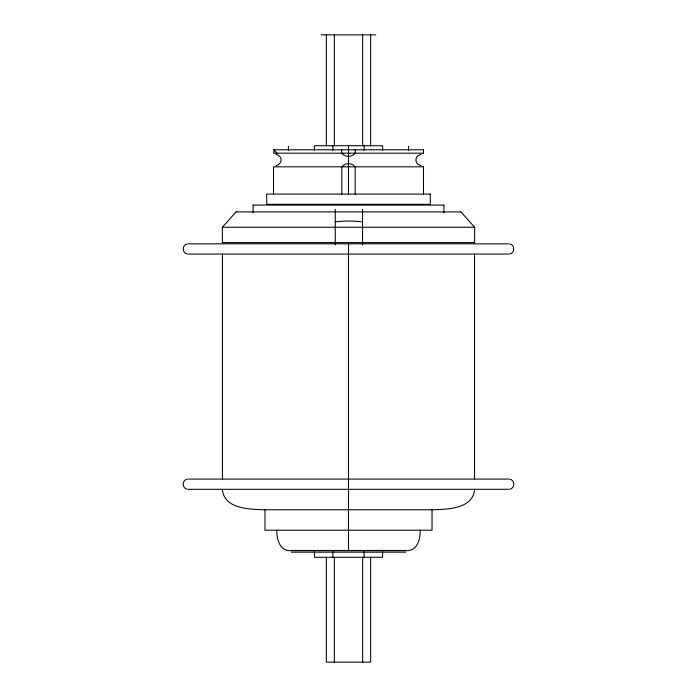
<?xml version="1.0" encoding="UTF-8"?>
<svg xmlns="http://www.w3.org/2000/svg" width="697" height="697" viewBox="0 0 697 697"><rect width="100%" height="100%" fill="white"/><g stroke="black" fill="none" stroke-linecap="round" stroke-linejoin="round"><path stroke-width="1.05" d="M253.081 212.62L253.107 205.084M420.091 530.217C420.631 538.842 417.172 551.222 406.456 550.674L290.544 550.674C279.828 551.222 276.369 538.842 276.909 530.217M474.64 489.303C473.019 509.141 447.099 509.324 432.027 509.76L264.973 509.76C249.901 509.324 223.981 509.141 222.36 489.303M274.461 149.768L273.503 153.183L423.506 153.183M460.926 211.905L474.64 227.248L474.64 242.591L222.36 242.591L222.36 227.248L236.074 211.905M420.988 154.377C414.14 156.058 414.271 164.004 421.049 165.659M275.951 165.659C282.729 164.004 282.86 156.058 276.012 154.377M509.742 253.969C515.057 253.177 515.074 244.752 509.76 243.941M509.742 489.207C515.057 488.414 515.074 479.989 509.76 479.179M187.24 243.941C181.926 244.752 181.943 253.177 187.258 253.969M187.24 479.179C181.926 479.989 181.943 488.414 187.258 489.207M321.23 34.85L375.77 34.85M273.494 149.768L423.506 149.768M423.506 166.818L273.494 166.818L273.503 194.088M253.037 205.084L443.963 205.084M235.995 211.905L461.005 211.905M222.36 227.248L474.64 227.248M188.268 243.837L508.732 243.837M188.268 254.065L508.732 254.065M188.268 479.074L508.732 479.074M188.268 489.303L508.732 489.303M291.398 550.464L405.602 550.464M291.398 552.172L405.602 552.172M273.973 149.768L276.909 153.183M443.893 205.084L443.919 212.62M423.48 166.818L423.497 194.088M474.526 254.065L474.526 479.074M432.027 509.76L432.027 530.217L264.973 530.217L264.973 509.76M423.48 149.768L423.48 153.183M408.564 146.326L408.564 150.665M382.592 150.413L382.592 145.725L314.408 145.725L314.408 150.413M382.592 551.745L382.592 557.286L314.408 557.286L314.408 551.745M370.656 34.85L370.656 145.934M370.656 557.6L370.656 662.15L326.344 662.15L326.344 557.6M364.122 145.725L364.122 150.413M364.122 551.745L364.122 557.286M362.658 34.85L362.658 145.647M362.545 209.414L362.545 244.778M362.658 557.739L362.658 662.15M355.156 149.768C356.847 154.176 351.863 156.241 348.5 156.372A5.114 3.441 0 0 1 347.847 156.389C344.666 155.893 340.18 153.993 341.844 149.768M355.156 194.071L355.156 166.818C351.924 162.584 345.085 162.601 341.844 166.818L341.844 194.071M348.5 146.326L348.5 194.054M348.5 243.854L348.5 550.674M335.274 209.414L335.274 244.778M334.342 34.85L334.342 145.647M334.342 557.739L334.342 662.15M332.878 145.725L332.878 150.413M332.878 551.745L332.878 557.286M326.344 34.85L326.344 145.934M288.436 146.326L288.436 150.665M222.474 254.065L222.474 479.074M335.274 221.864A108.732 108.732 0 0 1 362.545 221.968M430.319 194.088L266.681 194.088L266.733 204.317L430.319 204.317L430.267 194.088"/></g></svg>
